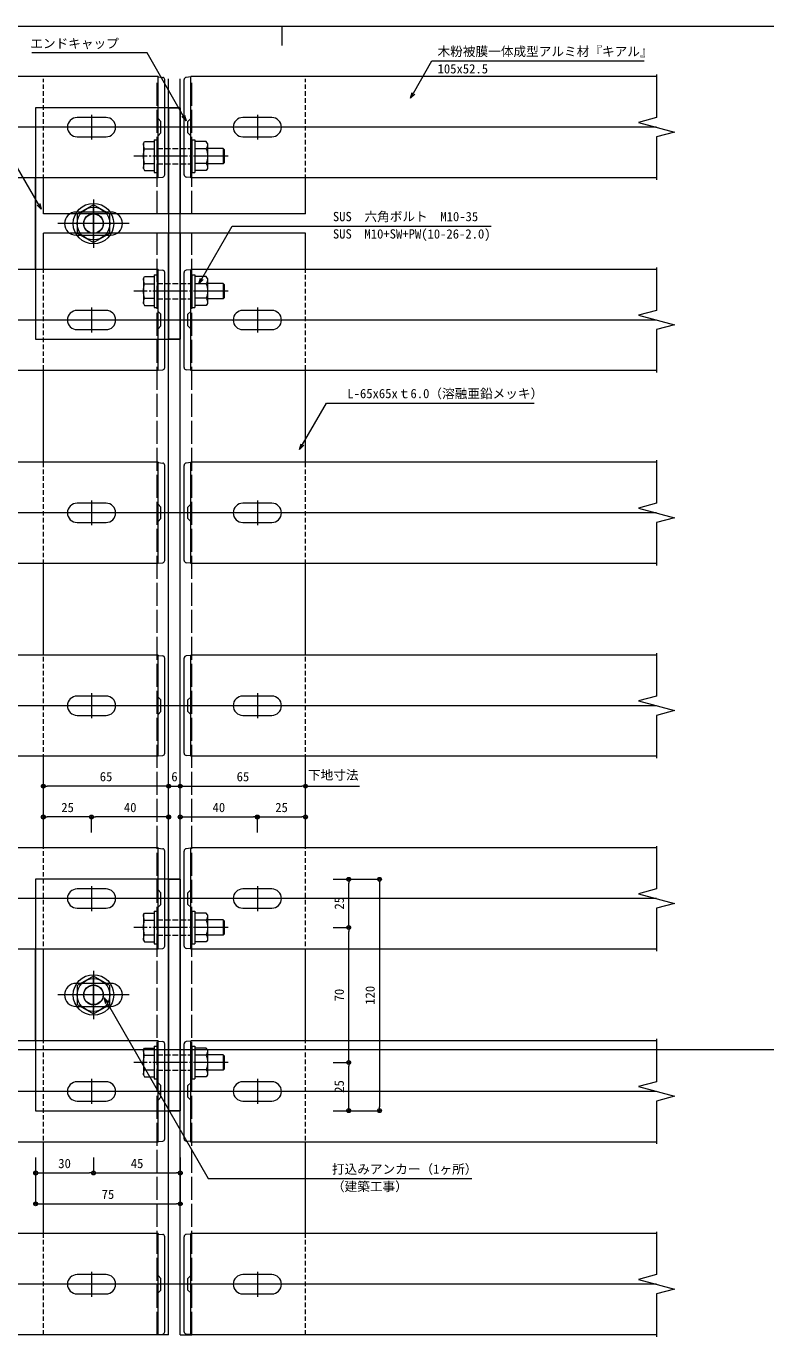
# Model space of a CAD drawing. Units: millimetres on the paper. Extents: x -401 to 401, y -279 to 279.
# Drawn here: x -199.8 to -8, y -61.1 to 278.7 of the extents above; entities that cross this region are included whole.
import ezdxf
from ezdxf.enums import TextEntityAlignment as Align

# ---------------------------------------------------------------- set-up
doc = ezdxf.new("R2010")
doc.units = ezdxf.units.MM
for name, pattern in [('DASHED1', [1.8, 1.2, -0.6]), ('DASHED3', [4, 3, -1]), ('LONG_CHAIN', [21, 18, -1, 1, -1]), ('LONG_DASHED1', [7, 6, -1])]:
    doc.linetypes.add(name, pattern=pattern)
for name, color, linetype, lineweight in [('0-0_A-C01-補助線(非印刷)', 4, 'Continuous', 9), ('0-1_0-A01-枠A', 4, 'Continuous', 9), ('0-8_A-D09-金物_鋼材', 4, 'Continuous', 9), ('0-A_0', 1, 'Continuous', 9), ('0-B_A-C05-見え掛り_細線', 1, 'Continuous', 9), ('0-C_A-C04-見上げ_見え隠れ線', 4, 'DASHED1', 9), ('0-D_A-B05-記号', 2, 'Continuous', 9), ('0-E_A-C06-見え掛り_中線', 6, 'Continuous', 9), ('0-F_0-A08-芯_他', 4, 'Continuous', 9), ('1-0_Defpoints', 7, 'Continuous', 9), ('1-1_0-A11-寸法_詳細', 5, 'Continuous', 9), ('1-3_A-B03-文字_書込_小', 7, 'Continuous', 9)]:
    doc.layers.add(name, color=color, linetype=linetype, lineweight=lineweight)
doc.styles.add('ＭＳ ゴシック', font='')
doc.styles.get('ＭＳ ゴシック').set_extended_font_data('MS Gothic')

# ---------------------------------------------------------------- blocks, each defined once
blk = doc.blocks.new('G$C922119EF')
at = {"layer": '0-A_0', "color": 7}
for p, q in [((-5, 7.5), (-5, -7.5)), ((5, -7.5), (5, 7.5))]:
    blk.add_line(p, q, dxfattribs=at)
for centre, start, end in [((0, 7.5), 0, 180), ((0, 7.5), 0, 180), ((0, -7.5), 180, 0)]:
    blk.add_arc(centre, 5, start, end, dxfattribs=at)
at = {"layer": '0-F_0-A08-芯_他'}
for p, q in [((0, -14.411), (0, 14.411)), ((6.46, 0), (-6.46, 0))]:
    blk.add_line(p, q, dxfattribs=at)
blk = doc.blocks.new('G$C4BCAA6B2')
at = {"layer": '0-D_A-B05-記号'}
for points in [[(0, 27.25), (0, 5), (-9.33, 2.5), (9.33, -2.5), (0, -5), (0, -27.25)], [(600, 27.25), (600, 5), (590.67, 2.5), (609.33, -2.5), (600, -5), (600, -27.25)]]:
    blk.add_lwpolyline(points, dxfattribs=at)
at = {"layer": '0-E_A-C06-見え掛り_中線'}
for p, q in [((341.5, 26.25), (-0.079, 26.25)), ((341.5, 26.25), (341.5, 26.05)), ((341.5, -26.25), (341.5, 26.25)), ((341.5, 26.05), (343.905, 25.84)), ((345, -24.644), (345, 24.644)), ((355, -24.644), (355, 24.644)), ((358.5, 26.05), (356.095, 25.84)), ((600, 26.25), (358.5, 26.25)), ((358.5, 26.25), (358.5, 26.05)), ((358.5, -26.25), (358.5, 26.25)), ((341.5, -4.5), (343, -3)), ((358.5, -4.5), (357, -3)), ((341.5, -26.25), (-0.079, -26.25)), ((341.5, -26.05), (343.905, -25.84)), ((341.5, -26.25), (341.5, -26.05)), ((358.5, -26.05), (356.095, -25.84)), ((358.5, -26.25), (358.5, -26.05)), ((600, -26.25), (358.5, -26.25))]:
    blk.add_line(p, q, dxfattribs=at)
for points in [[(343, -3), (343, 3), (341.5, 4.5)], [(357, -3), (357, 3), (358.5, 4.5)]]:
    blk.add_lwpolyline(points, dxfattribs=at)
for centre, start, end in [((343.8, 24.644), 0, 84.9987), ((356.2, 24.644), 95.0013, 180), ((343.8, -24.644), 275.00134, 0), ((356.2, -24.644), 180, 264.99866)]:
    blk.add_arc(centre, 1.2, start, end, dxfattribs=at)
at = {"layer": '1-0_Defpoints'}
blk.add_line((600, 0), (-15.238, 0), dxfattribs=at)
at = {"layer": '0-C_A-C04-見上げ_見え隠れ線', "rotation": 90}
for p in [(143, 0), (307, 0), (393, 0)]:
    blk.add_blockref('G$C922119EF', p, dxfattribs=at)
blk = doc.blocks.new('G$C793F8DA3')
at = {"layer": '0-A_0', "linetype": 'LONG_CHAIN'}
for p, q in [((0, 12.5), (0, -12.5)), ((-12.5, 0), (12.5, 0))]:
    blk.add_line(p, q, dxfattribs=at)
at = {"layer": '0-A_0', "color": 7}
blk.add_lwpolyline([(9.8, 0), (4.9, 8.487), (-4.9, 8.487), (-9.8, 0), (-4.9, -8.487), (4.9, -8.487)], close=True, dxfattribs=at)
for radius in [10.5, 8.487, 5.15, 5]:
    blk.add_circle((0, 0), radius, dxfattribs=at)
blk = doc.blocks.new('G$C370A9B1F')
at = {"layer": '0-A_0', "color": 7}
for p, q in [((-6, 9), (-6, -9)), ((6, -9), (6, 9))]:
    blk.add_line(p, q, dxfattribs=at)
for centre, start, end in [((0, 9), 0, 180), ((0, -9), 180, 0)]:
    blk.add_arc(centre, 6, start, end, dxfattribs=at)
at = {"layer": '0-F_0-A08-芯_他'}
for p, q in [((0, 18.456), (0, -18.456)), ((9.985, 0), (-9.985, 0))]:
    blk.add_line(p, q, dxfattribs=at)
blk = doc.blocks.new('G$CA68274B5')
at = {"layer": '0-A_0', "color": 7}
for p, q in [((-6.495, 7.1), (-7.5, 6.52)), ((-6.495, 7.1), (6.495, 7.1)), ((6.495, 7.1), (7.5, 6.52)), ((-8.5, 1.6), (-8.5, 0)), ((-8.5, 0), (8.5, 0)), ((-7.5, 6.52), (-7.5, 1.6)), ((-3.75, 6.52), (-3.75, 1.6)), ((3.75, 6.52), (3.75, 1.6)), ((7.5, 6.52), (7.5, 1.6)), ((-8.5, -18), (-8.5, -19.6)), ((-8.5, -18), (8.5, -18)), ((-8.5, -19.6), (8.5, -19.6)), ((-7.5, -25.52), (-7.5, -19.6)), ((-3.75, -25.52), (-3.75, -19.6)), ((3.75, -25.52), (3.75, -19.6)), ((7.5, -25.52), (7.5, -19.6)), ((8.5, -18), (8.5, -19.6)), ((-6.495, -26.1), (-7.5, -25.52)), ((-6.495, -26.1), (6.495, -26.1)), ((-4, -34.323), (-4, -26.1)), ((4, -34.323), (4, -26.1)), ((6.495, -26.1), (7.5, -25.52)), ((-4, -34.323), (-3.323, -35)), ((-4, -34.323), (4, -34.323)), ((3.323, -35), (-3.323, -35)), ((3.323, -35), (4, -34.323))]:
    blk.add_line(p, q, dxfattribs=at)
at = {"layer": '0-A_0', "linetype": 'LONG_CHAIN'}
blk.add_line((0, -36.85), (0, 12.1), dxfattribs=at)
at = {"layer": '0-A_0', "color": 7, "linetype": 'DASHED3'}
for p, q in [((-4, 0), (-4, -18)), ((4, 0), (4, -18))]:
    blk.add_line(p, q, dxfattribs=at)
at = {"layer": '0-A_0', "color": 7}
blk.add_lwpolyline([(-8.5, 1.6), (8.5, 1.6), (8.5, 0)], dxfattribs=at)
for centre, radius, start, end in [((-6.495, 0.315), 6.785, 66.13559, 90), ((0, -5.311), 12.411, 72.41246, 107.58754), ((6.495, 0.315), 6.785, 90, 113.86441), ((-6.495, -19.315), 6.785, 270, 293.86441), ((0, -13.689), 12.411, 252.41246, 287.58754), ((6.495, -19.315), 6.785, 246.13559, 270)]:
    blk.add_arc(centre, radius, start, end, dxfattribs=at)
blk = doc.blocks.new('G$C4FB84018')
at = {"layer": '0-A_0'}
blk.add_blockref('G$CA68274B5', (0, 0), dxfattribs=at)
blk = doc.blocks.new('G$C7893CB4C2')
at = {"layer": '0-A_0', "color": 7}
blk.add_line((-60, -6), (60, -6), dxfattribs=at)
blk.add_lwpolyline([(-60, -75), (60, -75), (60, 0), (-60, 0)], close=True, dxfattribs=at)
at = {"layer": '0-8_A-D09-金物_鋼材', "xscale": -1, "rotation": 180}
for p in [(-35, -12), (35, -12)]:
    blk.add_blockref('G$C4FB84018', p, dxfattribs=at)
at = {"layer": '0-8_A-D09-金物_鋼材'}
for name in ['G$C370A9B1F', 'G$C793F8DA3']:
    blk.add_blockref(name, (0, -45), dxfattribs=at)
blk = doc.blocks.new('_Dot')
at = {"layer": '0-A_0', "color": 7}
blk.add_line((-0.5, 0), (-1, 0), dxfattribs=at)
for radius in [0.5, 0.25]:
    blk.add_circle((0, 0), radius, dxfattribs=at)
blk = doc.blocks.new('_Open30')
at = {"layer": '0-A_0', "color": 7}
blk.add_line((0, 0), (-1, 0), dxfattribs=at)
blk.add_lwpolyline([(-1, 0.2679), (0, 0), (-1, -0.2679)], dxfattribs=at)

msp = doc.modelspace()

# ---------------------------------------------------------------- linework, layer by layer
at = {"layer": '0-0_A-C01-補助線(非印刷)'}
for p, q in [((-133.556, 278.667), (-133.556, 273.667)), ((-400.667, 13.333), (400.667, 13.333))]:
    msp.add_line(p, q, dxfattribs=at)
at = {"layer": '0-1_0-A01-枠A'}
msp.add_line((-400.667, 278.667), (400.667, 278.667), dxfattribs=at)
at = {"layer": '0-B_A-C05-見え掛り_細線'}
for p, q in [((-162.897, 229.988), (-162.897, 264.988)), ((-159.897, 229.988), (-159.897, 264.988)), ((-197.397, 215.613), (-197.397, 239.363)), ((-195.397, 229.988), (-195.397, 239.363)), ((-195.397, 229.988), (-195.397, 239.363)), ((-127.397, 229.988), (-127.397, 239.363)), ((-127.397, 229.988), (-195.397, 229.988)), ((-195.397, 215.613), (-195.397, 224.988)), ((-195.397, 215.613), (-195.397, 224.988)), ((-127.397, 224.988), (-195.397, 224.988)), ((-162.897, -60.637), (-162.897, 224.988)), ((-162.897, -60.637), (-162.897, 224.988)), ((-159.897, -60.637), (-159.897, 224.988)), ((-159.897, -60.637), (-159.897, 224.988)), ((-127.397, 215.613), (-127.397, 224.988)), ((-195.397, 165.613), (-195.397, 189.363)), ((-127.397, 165.613), (-127.397, 189.363)), ((-195.397, 115.613), (-195.397, 139.363)), ((-127.397, 115.613), (-127.397, 139.363)), ((-195.397, 65.613), (-195.397, 89.363)), ((-127.397, 65.613), (-127.397, 89.363)), ((-197.397, 15.613), (-197.397, 39.363)), ((-195.397, 15.613), (-195.397, 39.363)), ((-127.397, 15.613), (-127.397, 39.363)), ((-195.397, -34.387), (-195.397, -10.637)), ((-127.397, -34.387), (-127.397, -10.637)), ((-162.897, -60.637), (-165.647, -60.637)), ((-159.897, -60.637), (-156.897, -60.637))]:
    msp.add_line(p, q, dxfattribs=at)
for points in [[(-162.897, 229.988), (-162.897, 257.488), (-159.897, 257.488), (-159.897, 229.988)], [(-159.897, 224.988), (-159.897, 197.488), (-162.897, 197.488), (-162.897, 224.988)]]:
    msp.add_lwpolyline(points, dxfattribs=at)
msp.add_lwpolyline([(-162.897, 57.488), (-159.897, 57.488), (-159.897, -2.512), (-162.897, -2.512)], close=True, dxfattribs=at)
at = {"layer": '0-C_A-C04-見上げ_見え隠れ線'}
for p, q in [((-195.397, 229.988), (-195.397, 264.988)), ((-162.897, 229.988), (-162.897, 264.988)), ((-159.897, 229.988), (-159.897, 264.988)), ((-127.397, 229.988), (-127.397, 264.988)), ((-195.397, -60.637), (-195.397, 224.988)), ((-127.397, -60.637), (-127.397, 224.988))]:
    msp.add_line(p, q, dxfattribs=at)
at = {"layer": '0-C_A-C04-見上げ_見え隠れ線', "linetype": 'LONG_DASHED1'}
for p, q in [((-165.897, 229.988), (-165.897, 264.988)), ((-156.897, 229.988), (-156.897, 264.988)), ((-165.897, -60.637), (-165.897, 224.988)), ((-156.897, -60.637), (-156.897, 224.988))]:
    msp.add_line(p, q, dxfattribs=at)
at = {"layer": '1-1_0-A11-寸法_詳細'}
for p, q in [((-195.397, 69.64), (-195.397, 81.64)), ((-163.897, 81.64), (-194.397, 81.64)), ((-163.897, 81.64), (-164.897, 81.64)), ((-162.897, 69.64), (-162.897, 81.64)), ((-162.897, 69.64), (-162.897, 81.64)), ((-162.897, 81.64), (-159.897, 81.64)), ((-159.897, 69.64), (-159.897, 81.64)), ((-159.897, 69.64), (-159.897, 81.64)), ((-158.897, 81.64), (-128.397, 81.64)), ((-158.897, 81.64), (-157.897, 81.64)), ((-127.397, 69.64), (-127.397, 81.64)), ((-127.397, 81.64), (-113.405, 81.64)), ((-195.397, 69.64), (-195.397, 73.64)), ((-183.897, 73.64), (-194.397, 73.64)), ((-182.897, 69.64), (-182.897, 73.64)), ((-182.897, 69.64), (-182.897, 73.64)), ((-163.897, 73.64), (-181.897, 73.64)), ((-162.897, 69.64), (-162.897, 73.64)), ((-159.897, 69.64), (-159.897, 73.64)), ((-158.897, 73.64), (-140.897, 73.64)), ((-139.897, 69.64), (-139.897, 73.64)), ((-139.897, 69.64), (-139.897, 73.64)), ((-138.897, 73.64), (-128.397, 73.64)), ((-127.397, 69.64), (-127.397, 73.64)), ((-120.2, 57.488), (-116.2, 57.488)), ((-120.2, 57.488), (-108.2, 57.488)), ((-116.2, 45.988), (-116.2, 56.488)), ((-108.2, 56.488), (-108.2, -1.512)), ((-120.2, 44.988), (-116.2, 44.988)), ((-120.2, 44.988), (-116.2, 44.988)), ((-116.2, 10.988), (-116.2, 43.988)), ((-120.2, 9.988), (-116.2, 9.988)), ((-120.2, 9.988), (-116.2, 9.988)), ((-116.2, -1.512), (-116.2, 8.988)), ((-120.2, -2.512), (-116.2, -2.512)), ((-120.2, -2.512), (-108.2, -2.512)), ((-197.397, -14.665), (-197.397, -18.665)), ((-197.397, -14.665), (-197.397, -26.665)), ((-182.397, -14.665), (-182.397, -18.665)), ((-182.397, -14.665), (-182.397, -18.665)), ((-159.897, -14.665), (-159.897, -18.665)), ((-159.897, -14.665), (-159.897, -26.665)), ((-196.397, -18.665), (-183.397, -18.665)), ((-181.397, -18.665), (-160.897, -18.665)), ((-196.397, -26.665), (-160.897, -26.665))]:
    msp.add_line(p, q, dxfattribs=at)
at = {"layer": '1-3_A-B03-文字_書込_小'}
for points in [[(-159.114, 255.421), (-168.503, 271.734), (-198.42, 271.734)], [(-99.424, 261.288), (-94.604, 269.661), (-39.591, 269.661)], [(-196.675, 232.51), (-205.64, 248.085), (-249.539, 248.085)], [(-154.305, 213.161), (-146.421, 226.857), (-79.236, 226.857)], [(-128.183, 170.202), (-121.987, 180.965), (-68.054, 180.965)], [(-178.886, 25.427), (-152.664, -20.13), (-84.256, -20.13)]]:
    msp.add_lwpolyline(points, dxfattribs=at)

# ---------------------------------------------------------------- block references
at = {"layer": '0-C_A-C04-見上げ_見え隠れ線', "xscale": 0.5, "yscale": 0.5, "rotation": 270}
for p in [(-159.897, 227.488), (-159.897, 27.488)]:
    msp.add_blockref('G$C7893CB4C2', p, dxfattribs=at)
at = {"layer": '0-E_A-C06-見え掛り_中線', "xscale": 0.5, "yscale": 0.5}
for p in [(-336.397, 252.488), (-336.397, 202.488), (-336.397, 152.488), (-336.397, 102.488), (-336.397, 52.488), (-336.397, 2.488), (-336.397, -47.512)]:
    msp.add_blockref('G$C4BCAA6B2', p, dxfattribs=at)
at = {"layer": '1-1_0-A11-寸法_詳細'}
for p, rotation in [((-195.397, 81.64), 180), ((-159.897, 81.64), 180), ((-159.897, 81.64), 180), ((-195.397, 73.64), 180), ((-182.897, 73.64), 180), ((-159.897, 73.64), 180), ((-139.897, 73.64), 180), ((-116.2, 57.488), 90), ((-108.2, 57.488), 90), ((-116.2, 44.988), 270), ((-116.2, 44.988), 90), ((-116.2, 9.988), 270), ((-116.2, 9.988), 90), ((-116.2, -2.512), 270), ((-108.2, -2.512), 270), ((-197.397, -18.665), 180), ((-182.397, -18.665), 180), ((-197.397, -26.665), 180)]:
    msp.add_blockref('_Dot', p, dxfattribs=dict(at, rotation=rotation))
for p in [(-162.897, 81.64), (-162.897, 81.64), (-127.397, 81.64), (-182.897, 73.64), (-162.897, 73.64), (-139.897, 73.64), (-127.397, 73.64), (-182.397, -18.665), (-159.897, -18.665), (-159.897, -26.665)]:
    msp.add_blockref('_Dot', p, dxfattribs=at)
at = {"layer": '1-3_A-B03-文字_書込_小', "xscale": 1.5, "yscale": 1.5}
for p, rotation in [((-100.172, 259.988), 240.07573), ((-158.366, 254.121), 299.92427), ((-195.927, 231.21), 299.92427), ((-155.053, 211.861), 240.07573), ((-128.931, 168.902), 240.07573), ((-179.634, 26.727), 119.92427)]:
    msp.add_blockref('_Open30', p, dxfattribs=dict(at, rotation=rotation))

# ---------------------------------------------------------------- texts
at = {"layer": '1-1_0-A11-寸法_詳細', "style": 'ＭＳ ゴシック'}
for s, p in [('65', (-180.765, 82.177)), ('6', (-162.209, 82.177)), ('65', (-145.265, 82.177)), ('下地寸法', (-126.76, 82.603)), ('25', (-190.752, 74.177)), ('40', (-174.509, 74.177)), ('40', (-151.509, 74.177)), ('25', (-135.252, 74.177)), ('30', (-191.528, -18.127)), ('45', (-172.727, -18.127)), ('75', (-180.277, -26.127))]:
    msp.add_text(s, height=2.405, dxfattribs=at).set_placement(p, align=Align.BOTTOM_LEFT)
for s, p in [('25', (-116.738, 49.632)), ('70', (-116.738, 25.825)), ('120', (-108.738, 24.954)), ('25', (-116.738, 2.132))]:
    msp.add_text(s, height=2.405, rotation=90, dxfattribs=at).set_placement(p, align=Align.BOTTOM_LEFT)
at = {"layer": '1-3_A-B03-文字_書込_小', "style": 'ＭＳ ゴシック'}
for s, p in [('エンドキャップ', (-198.788, 272.271)), ('木粉被膜一体成型アルミ材『キアル』', (-93.145, 270.199)), ('105x52.5', (-93.145, 265.699)), ('SUS\u3000六角ボルト\u3000M10-35', (-120.304, 227.394)), ('SUS\u3000M10+SW+PW(10-26-2.0)', (-120.304, 222.894)), ('L-65x65xｔ6.0（溶融亜鉛メッキ）', (-116.55, 181.503)), ('打込みアンカー（1ヶ所）', (-120.543, -19.592)), ('（建築工事）', (-120.543, -24.092))]:
    msp.add_text(s, height=2.405, dxfattribs=at).set_placement(p, align=Align.BOTTOM_LEFT)

doc.saveas('drawing.dxf')
